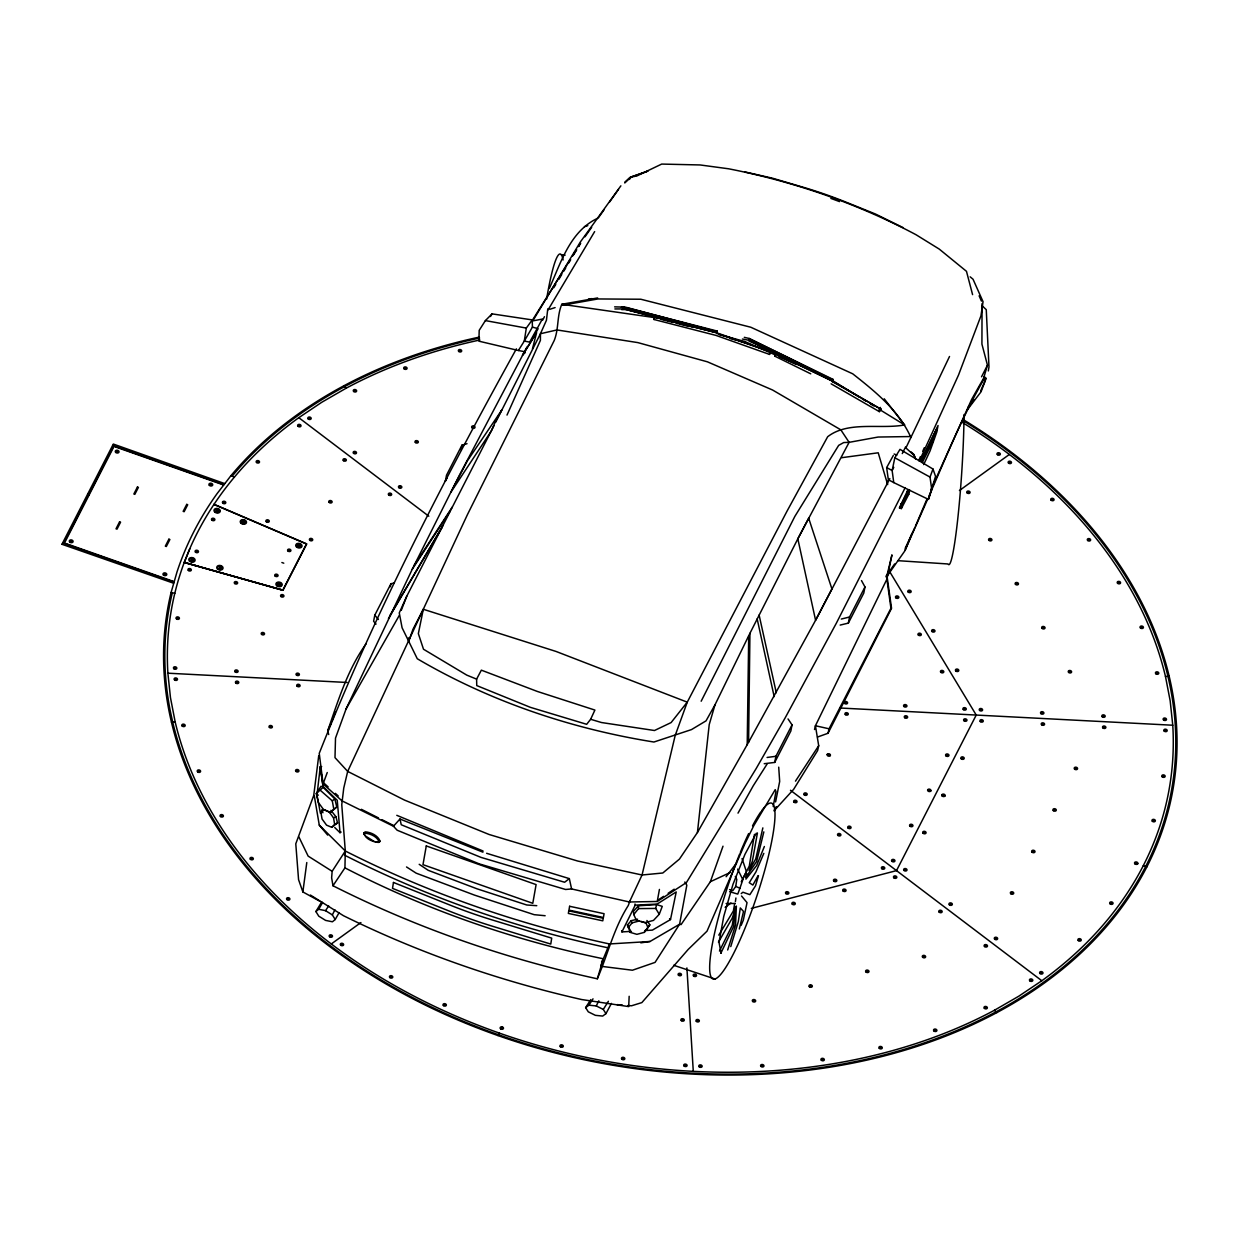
<?xml version="1.0" encoding="UTF-8"?>
<svg xmlns="http://www.w3.org/2000/svg" width="1239" height="1239" viewBox="0 0 1239 1239"><rect width="100%" height="100%" fill="white"/><g stroke="black" fill="none" stroke-linecap="round" stroke-linejoin="round"><path stroke-width="1.5" d="M982.062 303.57L981.923 344.117L987.468 365.195L981.536 376.795M526.978 346.966L458.879 476.225L412.246 569.274L346.115 708.863L335.506 738.088L334.995 757.649L347.679 771.401L404.534 800.1L489.08 834.482L577.653 861.028L642.05 874.997L662.803 872.999L679.421 859.123L697.433 832.5L748.588 742.207L749.936 633.315L797.823 538.826L849.118 442.338L878.126 437.042L910.65 436.546M747.21 744.747L748.712 635.762L749.936 633.315M629.164 996.295L628.7 1006.595L581.695 999.548C499.379 980.916 419.2 953.054 343.482 915.714L310.4 895.038M987.468 365.195L983.611 378.22L971.608 399.469L930.783 490.055M597.632 297.949L561.794 304.283C556.822 315.883 558.928 328.908 554.22 340.508L467.49 514.51L347.679 771.401L343.745 788.128L341.763 804.653L345.294 850.992L332.145 871.296L331.634 877.816L332.981 885.761C416.691 928.026 505.729 958.893 597.322 978.795C607.869 954.402 613.77 928.274 628.297 905.477L629.908 900.954L629.412 901.992L571.597 888.952L565.573 889.478L479.307 863.893L397.161 830.223L393.444 826.258L341.979 800.843L323.085 783.884L319.244 753.343C374.534 613.63 443.701 480.128 516.4 348.84M735.486 906.669L733.72 926.183L720.866 953.209M697.433 832.5L709.219 724.598L714.996 704.821L748.712 635.762M317.199 793.27L320.282 766.678L321.675 766.6M319.708 901.171L302.874 891.941L306.792 862.545M547.777 308.852L546.43 320.312L540.452 333.725L495.646 422.313M318.733 755.651L313.73 795.484L295.78 843.805L298.568 879.675L302.874 891.941M653.991 319.492L654.3 317.107L716.7 332.78L770.41 351.721L769.543 354.416L715.925 335.382L653.991 319.492L654.3 317.107M735.393 901.636L735.92 897.981M729.601 889.587L732.822 890.624L735.765 886.396L736.787 879.458L735.285 876.469M532.243 319.91L526.312 328.087L524.298 341.066L518.398 350.498L478.889 341.174L479.199 330.333L485.394 320.591L492.069 313.87L532.243 319.91L532.414 327.096L524.298 341.066L530.648 342.305L524.67 351.721L518.398 350.498M746.792 873.743L745.94 879.117L756.657 865.55L764.37 846.5M754.458 834.374L749.301 866.015L742.626 879.179M988.319 370.941L988.985 366.93L986.259 309.657L982.155 305.801M734.681 903.541L733.38 910.975L718.775 935.12M757.432 832.933L752.383 861.12L749.006 870.49L755.682 859.123L762.852 827.884M884.228 398.803L904.609 424.931C880.325 429.515 848.266 420.641 827.667 436.732L787.028 511.149L687.258 702.157L675.193 735.439L642.05 874.997L629.412 901.992L657.243 901.481L659.427 889.432M614.869 308.945L623.542 308.914L623.883 307.102L717.195 331.061L716.808 333.415L768.629 351.117M394.296 583.011L390.951 583.724L374.798 615.133L373.605 621.266L376.037 624.115M390.347 586.79L390.951 583.724M461.078 449.742L461.977 445.142L467.026 443.686M764.215 763.704L774.716 762.419L775.908 756.286L792.046 724.877L788.035 718.93M792.046 724.877L790.854 731.01L774.716 762.419M840.166 625.076L848.343 623.124L849.536 617.007L864.977 586.961L861.477 580.549M864.977 586.961L863.784 593.094L848.343 623.124M908.806 494.268L909.612 490.195L908.001 489.637L899.468 507.944L901.326 508.594L908.806 494.268L906.747 493.556L908.001 489.637M590.631 719.286L601.457 722.523L654.471 730.514L671.12 722.569L687.258 702.157L556.094 651.466L423.304 609.278L418.348 633.625L423.506 649.236L466.762 675.116L476.597 679.127L476.752 685.585L530.338 707.33L586.682 724.304L590.631 719.286L594.906 710.071L537.308 691.439L481.352 670.16L476.597 679.127M332.981 885.761L344.938 867.858L345.294 850.992L319.275 825.097L314.241 795.515M901.326 508.594L902.178 504.381L909.612 490.195M644.745 930.566L652.38 930.117L670.5 919.57L676.215 891.941L657.104 904.083L635.22 905.136L621.916 931.914L631.456 931.356M814.519 729.508L815.432 725.744L886.892 579.217L891.956 554.871L886.938 575.593L891.553 608.287L828.024 733.271L817.508 737.035M894.837 457.764L892.142 470.51L893.753 482.591L928.429 499.379L931.759 489.606L930.024 477.077L932.982 469.039L900.01 449.339L894.837 457.764L930.024 477.077M769.543 354.416L770.286 351.102M886.892 579.217L890.934 608.287L829.046 728.795L815.432 725.744L818.7 745.739L817.601 750.617L793.657 789.32L774.669 810.105L776.466 806.713M828.024 733.271L829.046 728.795M739.311 928.971L743.508 911.455L740.303 907.939L738.32 921.568L730.762 946.581M659.256 914.274L655.694 908.435L656.624 904.609L662.261 906.359L659.256 914.274L653.495 920.391L644.992 922.652L636.412 920.329L633.749 914.537L633.392 911.362L638.379 905.786L656.624 904.609M763.828 831.88L756.58 861.601L745.893 877.197M773.198 806.496L775.955 791.535L775.227 789.661L753.792 825.623L744.871 843.805L707.02 931.17L688.172 949.461L641.848 1002.599L631.518 1005.789L627.894 1005.495M775.599 801.896L779.672 781.484L778.712 767.158M532.46 348.84L536.626 332.594L522.455 355.175L525.228 352.619M963.4 419.711A510.7 370.446 10.4 0 1 1122.41 906.483A510.7 370.446 10.4 0 1 510.654 1039.893A510.7 370.446 10.4 0 1 171.09 592.49L177.069 571.737A518.645 376.207 10.4 0 1 217.088 493.618L230.965 475.652A510.7 370.446 10.4 0 1 479.168 337.132M716.808 333.415L717.195 331.061M758.5 875.71L755.496 885.854L749.874 894.651L742.873 892.219L741.232 893.613M810.755 373.822L775.103 356.305L775.784 354.013L832.221 380.993L880.96 409.195L879.349 411.642L831.121 383.827M597.322 978.795L603.331 958.785L609.464 943.948L650.026 941.485L679.576 924.232L681.063 924.604L710.381 881.703L723.003 846.191M928.429 499.379L935.553 476.365L932.982 469.039M281.888 562.521L283.777 563.187M964.221 708.832L965.289 708.987L964.314 708.398M727.68 949.988L735.563 925.006L736.369 906.065L733.736 910.82M328.722 734.526L327.669 730.933C338.061 700.98 347.478 669.695 366.186 643.676M729.647 891.677L737.763 894.093L739.915 888.255L742.858 879.705L737.639 869.112M323.085 783.884L327.251 772.532M600.714 965.924L603.331 958.785C513.658 940.231 426.293 909.968 344.938 867.858M996.822 1012.619L994.406 1010.281A506.89 367.689 10.4 0 1 175.179 721.996L170.455 697.588L167.885 673.195A506.89 367.689 10.4 0 1 184.224 562.506L190.357 547.406A506.89 367.689 10.4 0 1 298.8 417.682L321.768 402.272L346.239 388.148A506.89 367.689 10.4 0 1 479.88 339.982M332.098 720.804L335.444 711.867M330.937 810.337L335.97 816.78L337.535 822.959L331.773 827.342L326.554 825.143L322.063 819.025L320.932 812.552L322.063 809.532L322.914 812.769M401.281 610.285L406.717 596.331L493.912 425.767M187.244 563.296L282.848 590.043L306.451 543.983L213.944 504.459M189.753 548.8L184.286 562.32L186.702 563.002M905.213 550.162L912.043 533.359M742.409 339.021L748.557 340.198L749.239 338.495L833.057 379.397L832.453 381.674L880.96 409.195M549.28 288.486C560.818 262.807 570.002 231.352 597.477 218.343M741.108 925.456L743.307 920.205L747.04 902.642L741.542 896.014M915.389 526.374L927.175 498.543M928.971 496.08C946.348 456.726 962.254 416.474 983.936 379.242L984.029 377.647L986.043 378.685L981.025 391.818L967.38 409.737M927.484 499.565L904.702 551.092L886.288 577.281M763.813 853.377L755.929 871.915L749.254 882.71L752.863 885.064L758.129 875.601M879.349 411.642L880.697 408.529M918.904 460.149L920.438 456.602M922.745 451.306L924.279 447.759M327.669 730.933L331.355 722.492M980.715 390.796L985.067 380.869L985.733 377.678L983.72 376.625M506.999 415.08L540.405 340.4L540.452 333.725L556.977 329.946L637.868 342.614L707.407 361.819L772.563 390.006L840.816 429.825L849.118 442.338L843.713 442.555L838.679 445.359L794.865 516.384L701.166 701.212M406.717 596.331L399.268 612.902L402.086 627.77L417.28 658.745C489.792 701.367 570.993 728.749 653.929 742.022L691.47 729.601L706.029 720.866L714.996 704.821M919.276 461.187L958.506 375.076L980.947 315.868L983.054 301.697L973.033 279.224L970.168 276.839M921.336 461.404L938.031 425.519L936.823 431.993L930.04 450.981L923.674 464.61M905.167 548.381L914.599 528.077M915.358 458.554L914.196 455.472L905.91 447.929L949.523 356.476M773.91 810.802L775.568 807.363M719.472 951.072L732.249 925.285L734.495 911.517L732.094 918.424L718.45 942.136M748.588 742.207L815.587 620.29L889.834 478.579M902.271 453.582L905.585 446.923M920.995 460.397L936.932 428.462M921.429 460.939L936.529 430.676M921.847 462.054L933.509 438.668M922.265 462.596L933.091 440.883M741.247 881.843L746.405 871.652L742.053 858.581M321.784 901.806L315.899 911.548L318.764 916.163L325.609 920.407L332.424 921.785L335.211 919.508L332.346 914.893L334.933 909.798M899.468 507.944L905.941 495.151M637.589 919.183L631.224 920.67L627.43 924.975L630.264 932.378L636.892 934.345L644.234 932.394L649.84 924.867L646.928 920.484M905.182 487.67L836.418 623.062L785.34 717.551L756.208 768.49L686.437 882.555L657.243 901.481M61.95 544.277L113.338 444.058L224.615 483.566M63.669 543.255L113.616 445.792M173.568 583.213L61.981 544.293M184.224 562.506L283.003 590.291L306.761 543.921L214.053 504.304M497.97 1035.572L499.255 1033.063M501.253 1029.16L502.384 1026.961M611.431 1003.389L605.964 1013.626L602.681 1016.073L595.37 1015.33L588.293 1011.829L585.629 1007.632L588.912 1005.185L596.238 1005.929L598.84 1000.818M461.977 445.142L446.52 475.187L445.328 481.305L447.047 477.975M893.784 467.351L892.142 470.51L886.659 467.583L893.304 455.518M423.304 609.278L412.974 629.288L408.622 641.632L408.467 637.868M832.453 381.674L833.057 379.397M542.667 320.111L544.479 316.688M601.534 962.192L603.331 958.785M756.27 833.243L744.933 854.383L732.961 884.414L723.746 916.426L719.007 942.368L721.144 953.24M531.485 340.802L538.098 328.707L532.414 327.096M529.688 342.057L542.341 319.089L533.777 320.7M738.01 813.14L753.204 785.867L767.235 763.797M775.103 356.305L775.784 354.013M335.211 919.508L338.928 912.942M346.115 708.863L399.237 615.52M315.899 911.548L318.686 909.271L322.512 902.658M389.727 615.922L443.066 525.321M388.442 618.493L441.843 527.768M490.489 316.518L492.069 313.87M548.087 309.858L594.643 231.6M532.6 321.18L580.332 242.008L620.878 185.835M553.771 287.727L555.769 284.428M558.743 279.487L561.732 274.531M563.714 271.233L565.712 267.934M568.686 262.993L570.683 259.694M573.672 254.738L576.646 249.798M578.644 246.499L580.626 243.2L578.551 246.468M605.964 1013.626L603.3 1009.429L608.38 1001.267M532.414 320.22L570.343 259.57M572.387 256.303L576.491 249.751M585.629 1007.632L590.771 999.61M588.912 1005.185L593.016 998.835M412.246 569.274L450.299 510.902M316.27 793.58L321.04 786.269L323.209 787.292L334.871 798.969L336.76 806.976L330.132 812.536L323.503 809.516L318.346 802.454L316.27 793.58L323.209 787.292M414.229 565.309L452.25 507.092M795.484 781.143L818.7 745.739M644.234 932.394L649.84 924.867M318.686 909.271L325.501 910.65L328.676 905.926M726.131 876.716L736.477 863.118M885.962 576.274L894.635 563.946M584.978 236.804L591.669 227.326M598.375 217.847L603.966 209.933M609.557 202.034L618.493 189.397M629.397 179.454L631.224 176.945L647.501 171.199M795.175 801.215L795.996 801.71L795.221 800.967M968.201 407.228L973.885 399.763M628.25 927.639L632.014 922.9L639.355 920.933M633.749 914.537L638.565 908.605L638.379 905.786M232.065 476.21L239.576 467.537A509.43 369.532 10.4 0 1 479.632 338.03M393.444 826.258L399.965 819.025L482.931 852.169M320.932 812.552L323.813 809.532L329.016 811.731L333.523 817.848L334.654 824.322L331.773 827.342M330.132 812.536L336.76 806.976M624.766 182.985L631.224 176.945L634.74 176.418M624.75 182.226L629.908 177.409L647.92 171.137M380.141 841.296L377.74 842.319C372.335 841.637 365.118 838.88 363.879 832.964L365.226 831.849C371.111 832.283 377.972 835.535 380.141 841.296L378.809 842.412L375.649 842.117M571.597 888.952L569.336 878.621L564.612 882.245L480.949 857.373L401.25 824.756L399.965 819.025M725.156 907.32L730.964 903.03M364.065 834.064L365.273 833.181C370.523 833.754 376.687 836.387 378.948 841.436M400.398 487.19L400.29 486.71M331.278 943.963L360.921 922.559M959.435 490.52L1009.351 454.465M909.349 591.142L910.169 591.638L909.395 590.91M333.756 808.959L332.284 800.828L334.871 798.969M659.009 899.437L663.577 896.355M668.131 893.273L674.202 889.184M962.703 422.685A506.89 367.689 10.4 0 1 1165.465 676.432L1170.174 700.84L1172.76 725.233A506.89 367.689 10.4 0 1 1041.829 980.746L1018.861 996.156L994.406 1010.281M334.762 827.528L340.013 832.701L341.112 832.035M636.227 176.263L661.688 164.075L700.174 164.957L728.656 168.798C793.75 181.529 857.481 203.552 916.055 234.744L939.239 249.085L966.482 271.326L972.584 294.634M334.654 824.322L337.535 822.959M117.302 452.142L116.977 451.135M117.457 452.08L117.055 451.104M71.366 541.799L70.53 541.025L71.506 541.737M164.291 573.967L165.422 574.602M165.561 574.54L164.229 574.06M220.015 568.391L220.604 567.416L219.318 568.112M298.088 545.346L299.699 545.981L298.15 545.656M278.605 583.894L279.859 584.7L278.248 584.065M710.381 881.703L730.112 872.55M333.523 817.848L335.97 816.78M459.87 350.498L460.676 350.993L459.901 350.25M213.34 519.73C211.915 518.196 214.099 521.139 213.247 518.955M298.584 685.787L297.763 685.291L298.537 686.034M270.551 726.457L271.356 726.952L270.582 726.209M941.965 671.383L942.771 671.879L941.996 671.135M341.809 944.211L342.63 944.707L341.856 943.963M849.226 827.125L850.031 827.621L849.257 826.878M793.44 903.246L794.261 903.742L793.487 902.999M1033.171 851.208L1033.976 851.704L1033.202 850.961M1011.984 892.715L1012.387 892.916M810.492 985.779L811.297 986.275L810.523 985.532M622.969 1058.261L623.79 1058.756L623.016 1058.013M549.837 309.285L555.103 307.582M584.467 226.644L587.797 225.637M751.314 908.373L896.509 870.63L976.224 715.058L888.673 569.986M841.312 619.051L849.536 617.007M562.103 305.305L597.941 298.955L640.811 299.234L750.788 327.235L852.711 373.806C875.431 391.725 898.802 410.465 910.959 437.553M309.44 417.992L310.075 418.612L309.378 417.76M473.36 426.836L473.097 427.563M980.947 709.467C978.562 709.916 983.332 710.567 980.792 709.219M962.564 757.85C960.179 758.299 964.949 758.949 962.409 757.602M910.975 825.004L911.703 825.917L911.145 824.973M640.811 942.848L650.026 941.485M841.73 457.687L878.219 452.793L887.356 483.582M767.096 757.463L775.908 756.286M588.448 299.048L592.118 298.614M317.014 795.175L318.408 795.097M171.462 722.167L175.133 721.826M1165.465 676.432L1169.167 676.262M621.699 309.626L626.113 309.533L663.128 319.29M638.565 908.605L655.694 908.435M726.131 903.51L735.13 903.463M614.621 306.869L623.883 307.102M621.42 307.241L626.655 307.442L715.445 331.247M195.452 565.464L194.569 565.418M400.274 487.469L399.469 486.865L400.398 486.509M267.825 520.597L266.912 521.077L267.81 520.845M311.004 540.127L311.748 539.584L310.927 539.879M897.051 596.656L897.872 597.26L896.943 597.616M262.745 633.175C263.799 634.399 261.63 633.733 262.993 633.439M167.885 673.195L347.075 682.472M839.748 707.996L1172.76 725.233M898.229 560.694L948.098 563.977A92.615 6.784 -86.2 0 0 957.917 517.422A92.615 6.784 -86.2 0 0 964.035 414.569M536.781 905.678L526.776 904.997L476.922 888.781L428.214 870.32L419.2 864.311M616.991 1004.612L622.443 1005.061M545.145 915.729L534.164 914.676L474.552 895.131L416.18 873.17L406.516 866.959M561.298 254.785L565.108 255.172M602.712 966.497L632.417 970.23L655.059 962.393L679.576 924.232L686.824 885.188L684.842 881.998M561.794 304.283L658.42 318.144M748.914 340.973L768.614 349.956M485.394 320.591L526.312 328.087M744.794 171.896L772.424 178.184L805.691 187.987A356.166 258.362 10.4 0 1 846.779 202.453L875.431 214.006L903.045 227.589M171.09 592.49L174.807 593.295M744.283 337.333L749.239 338.495M607.683 947.742C516.446 928.228 427.641 897.439 344.442 855.111M609.464 943.948C517.933 924.248 428.833 893.334 345.294 850.992M998.417 454.403L999.284 453.784L998.448 454.155M968.201 492.719L969.068 492.1L968.232 492.472M299.095 426.061L300.008 425.581L299.11 425.813M258.068 461.342L257.201 461.961L257.96 461.558M933.556 630.388L932.626 630.883L933.602 630.697M845.695 703.21L846.609 702.714L845.648 702.9M828.999 754.52L828.086 755L829.046 754.814M177.967 617.672L177.053 618.153L177.951 617.92M236.664 670.733L235.751 671.213L236.649 670.98M895.023 877.367L895.782 876.949L894.914 877.584M1079.448 940.138L1080.207 939.72L1079.339 940.339M835.38 879.984L834.466 880.464L835.427 880.279M183.744 724.923L182.83 725.404L183.806 725.218M996.202 938.016L995.289 938.512L996.311 938.388M251.92 858.162L251.455 858.828M251.44 859.076L251.811 858.364M694.63 975.774L695.544 975.279L694.645 975.527M679.561 974.985L680.412 974.365L679.576 974.737M330.705 936.281L331.448 935.879L330.596 936.498M444.569 1005.139L445.312 1004.721L444.46 1005.34M661.765 319.507L672.777 322.295M676.448 323.224L687.459 325.996M623.542 308.914L716.7 332.78M666.83 320.251L677.934 323.178M681.636 324.153L692.74 327.081M749.13 338.588L833.274 380.125M718.945 334.499L744.624 341.437L775.908 355.19M730.267 338.479L735.765 339.966M739.435 340.957L744.933 342.444M186.733 563.017L283.003 590.291M641.012 921.429L645.968 922.916L647.997 927.655M486.617 853.299L569.336 878.621M673.66 965.274L715.151 979.042M900.784 503.886L902.178 504.381M112.625 445.451L223.825 484.573M223.531 484.96L114.003 446.427L64.49 543.038L174.018 581.587M87.659 494.175L89.239 494.733M827.203 754.427L830.331 755.527A1.673 1.208 10.4 0 0 828.473 753.746A1.673 1.208 10.4 0 0 827.497 755.651A1.673 1.208 10.4 0 0 830.331 755.527M927.717 789.801L930.83 790.9A1.688 1.224 10.4 0 0 928.971 789.104A1.688 1.224 10.4 0 0 927.996 791.024A1.688 1.224 10.4 0 0 930.845 790.9M941.903 794.788L945.032 795.887M1134.645 862.607L1137.758 863.707M1143.303 865.658L1146.849 866.913M62.693 542.899L173.878 582.036M374.271 841.575L365.66 836.124M211.42 484.341L210.165 484.341L211.497 484.805M396.79 815.324L483.071 851.023M894.124 454.001L896.804 455.131M779.393 356.724L796.785 364.374M735.765 886.396L739.915 888.255M1089.344 539.43L1088.276 539.848L1089.236 539.662M924.34 956.214L923.272 956.632L924.232 956.446M867.687 970.942L866.619 971.361L867.594 971.175M777.767 355.423L796.569 364.452M748.557 340.198L832.221 380.993M596.238 1005.929L603.3 1009.429M772.067 351.675L797.947 364.529M361.354 809.299L378.484 817.926M381.906 819.645L393.894 825.685M230.965 475.652L234.357 477.185M893.753 482.591L888.332 479.694L886.659 467.583M831.446 379.908L859.076 396.914M862.329 398.912L865.581 400.909M870.459 403.914L873.712 405.912M880.217 409.923L904.609 424.931M325.501 910.65L332.346 914.893M332.145 871.296L308.139 856.103L298.955 837.068M298.8 417.682L428.818 516.214M790.467 790.265L1041.829 980.746M320.529 790.497L332.284 800.828M323.813 783.033L328.134 786.904M335.335 793.363L338.216 795.949M911.114 451.941L913.886 454.45L915.621 459.065M669.556 918.672L670.5 919.57M343.807 385.809L346.239 388.148M323.069 786.517L320.282 766.678L323.038 786.517L337.24 800.27L340.013 832.701M319.275 825.097L327.669 835.101M374.798 615.133L378.406 619.485M627.43 924.975L629.087 927.841M979.12 295.827L981.443 301.092M363.879 832.964L364.731 835.194M631.224 920.67L632.014 922.9M759.12 615.071L776.28 692.725M757.168 618.896L774.174 696.628M635.003 904.005L635.251 905.136M621.699 930.768L621.947 931.914M316.983 795.175L320.436 813.311M887.078 480.856L887.666 484.588M629.908 929.281L630.264 932.378M686.902 967.922L693.282 1071.348M962.672 420.393A509.43 369.532 10.4 0 1 941.082 1036.826A509.43 369.532 10.4 0 1 172.701 722.105L170.332 711.217A509.43 369.532 10.4 0 1 172.329 592.753M546.6 299.172A92.615 10.299 -84.2 0 1 563.11 259.973M761.691 810.678A92.615 15.333 -71.6 0 1 762.047 879.582A92.615 15.333 -71.6 0 1 711.883 978.221A92.615 15.333 -71.6 0 1 739.668 853.996M740.318 852.401A92.615 15.333 -71.6 0 1 748.635 833.615M752.538 825.84A92.615 15.333 -71.6 0 1 760.87 811.824M830.858 198.41A387.606 281.16 10.4 0 1 839.515 201.616M393.46 882.462L392.515 888.378L449.896 911.331A446.179 323.658 10.4 0 0 490.985 925.781L550.766 944.072L551.711 938.14L491.929 919.865A404.859 293.689 10.4 0 1 450.841 905.415L393.46 882.462M568.763 910.866L568.345 913.406L602.789 920.825L603.207 918.285L568.763 910.866M569.615 906.282L568.964 910.092L603.424 917.51L604.074 913.701L569.615 906.282M426.278 845.943L422.979 864.667L532.785 903.308L536.1 884.6L426.278 845.943M188.994 569.537L190.326 569.878L188.994 569.537M196.134 551.231L197.481 551.572L196.134 551.231M223.469 502.26L224.801 502.585L223.469 502.26M174.482 667.775L175.814 668.115L174.482 667.775M175.164 678.941L176.511 679.282L175.164 678.941M235.302 582.578L236.634 582.903L235.302 582.578M198.255 770.937L199.556 771.386L198.333 770.828M236.463 682.116L237.811 682.457L236.463 682.116M275.77 575.144L277.102 575.485L275.77 575.144M288.594 550.101L289.926 550.441L288.594 550.101M281.609 595.603L282.957 595.928L281.609 595.603M221.1 815.587L222.431 815.912L221.1 815.587M354.308 390.533L355.655 390.874L354.308 390.533M329.806 501.532L331.154 501.857L329.806 501.532M344.008 459.731L345.34 460.056L344.008 459.731M354.184 452.39L355.516 452.715L354.184 452.39M297.081 674.124L298.382 674.589L297.159 674.016M404.75 367.921L406.051 368.37L404.828 367.813M296.617 770.503L297.964 770.828L296.617 770.503M389.34 494.082L390.672 494.407L389.34 494.082M416.025 441.595L417.326 442.06L416.118 441.487M287.587 898.678L288.919 899.003L287.587 898.678M390.471 976.642L391.818 976.982L390.471 976.642M501.176 1027.828L502.476 1028.293L501.253 1027.72M560.973 1045.809L562.305 1046.134L560.973 1045.809M681.946 1019.697L683.247 1020.162L682.023 1019.589M697.015 1020.487L698.362 1020.812L697.015 1020.487M684.749 1065.106L686.081 1065.432L684.749 1065.106M699.818 1065.881L701.15 1066.221L699.818 1065.881M804.854 793.905L806.202 794.245L804.854 793.905M753.343 1000.539L754.69 1000.88L753.343 1000.539M786.548 892.669L787.896 893.009L786.548 892.669M845.974 713.679L847.275 714.144L846.051 713.571M896.525 596.935L897.532 597.291L896.602 596.826M761.629 1065.494L762.976 1065.834L761.629 1065.494M838.555 834.497L839.903 834.838L838.555 834.497M918.997 634.182L920.345 634.507L918.997 634.182M843.728 890.082L845.06 890.423L843.728 890.082M904.609 705.595L905.957 705.92L904.609 705.595M905.306 716.746L906.638 717.087L905.306 716.746M821.999 1059.314L823.331 1059.655L821.999 1059.314M882.431 867.749L883.779 868.074L882.431 867.749M1009.15 462.162L1010.451 462.627L1009.243 462.054M989.605 539.461L990.937 539.786L989.605 539.461M892.607 860.408L893.908 860.857L892.684 860.3M956.462 670.067L957.762 670.516L956.539 669.958M928.615 790.11L929.916 790.575L928.708 790.002M904.671 869.546L906.003 869.886L904.671 869.546M946.627 754.969L947.974 755.294L946.627 754.969M923.736 832.329L925.037 832.778L923.829 832.221M964.639 719.828L965.94 720.277L964.716 719.72M942.817 795.113L944.118 795.562L942.894 795.004M1016.15 583.461L1017.498 583.801L1016.15 583.461M879.953 1047.435L881.285 1047.776L879.953 1047.435M980.947 720.664L982.295 721.005L980.947 720.664M1051.756 499.302L1053.057 499.751L1051.834 499.178M939.828 911.238L941.16 911.563L939.828 911.238M950.003 903.897L951.335 904.222L950.003 903.897M1042.711 627.476L1044.059 627.801L1042.711 627.476M934.578 1030.058L935.925 1030.383L934.578 1030.058M1041.565 712.673L1042.897 713.014L1041.565 712.673M1042.247 723.839L1043.594 724.18L1042.247 723.839M985.16 945.589L986.461 946.038L985.237 945.481M1069.272 671.476L1070.604 671.817L1069.272 671.476M985.02 1007.431L986.368 1007.772L985.02 1007.431M1118.244 582.392L1119.576 582.717L1118.244 582.392M1053.955 809.717L1055.303 810.043L1053.955 809.717M1075.235 768.18L1076.583 768.521L1075.235 768.18M1102.865 715.848L1104.212 716.188L1102.865 715.848M1103.562 727.014L1104.894 727.355L1103.562 727.014M1030.476 979.941L1031.824 980.266L1030.476 979.941M1141.088 627.042L1142.42 627.368L1141.088 627.042M1040.652 972.6L1041.984 972.925L1040.652 972.6M1156.467 672.823L1157.768 673.288L1156.56 672.715M1164.164 719.023L1165.512 719.363L1164.164 719.023M1110.717 902.906L1112.064 903.231L1110.717 902.906M1164.861 730.189L1166.193 730.514L1164.861 730.189M1135.544 862.933L1136.844 863.397L1135.636 862.824M1162.832 775.893L1164.164 776.218L1162.832 775.893M1153.013 820.373L1154.345 820.698L1153.013 820.373M880.387 407.523L879.04 410.62L880.387 407.523M495.631 421.198L491.325 430.971L451.011 492.007L467.49 460.66L501.687 410.186L495.631 421.198M808.68 518.212L797.823 538.826L815.587 620.29L831.911 588.912L808.68 518.212M119.579 521.836L116.017 528.805L117.008 529.146L120.57 522.192L119.579 521.836M137.421 487.035L133.858 494.005L134.834 494.346L138.412 487.376L137.421 487.035M168.891 539.197L165.329 546.151L166.32 546.507L169.882 539.538L168.891 539.197M186.733 504.397L183.155 511.351L184.146 511.692L187.709 504.738L186.733 504.397M216.949 510.127L216.438 511.057L217.94 511.057L217.042 510.096M243.278 521.294L242.689 522.269L244.176 522.269L243.278 521.294M191.766 559.269L191.255 560.214L192.757 560.198L191.859 559.238M173.847 668.704A1.688 1.224 10.4 0 0 176.712 668.564A1.688 1.224 10.4 0 0 174.838 666.768A1.688 1.224 10.4 0 0 173.847 668.704M1008.531 463.076A1.673 1.208 10.4 0 0 1011.365 462.952A1.673 1.208 10.4 0 0 1009.506 461.171A1.673 1.208 10.4 0 0 1008.531 463.076M1068.638 672.405A1.688 1.224 10.4 0 0 1071.503 672.266A1.688 1.224 10.4 0 0 1069.629 670.469A1.688 1.224 10.4 0 0 1068.638 672.405M678.507 975.217A1.688 1.224 10.4 0 0 681.373 975.078A1.688 1.224 10.4 0 0 679.499 973.281A1.688 1.224 10.4 0 0 678.507 975.217M388.721 494.981A1.673 1.208 10.4 0 0 391.555 494.857A1.673 1.208 10.4 0 0 389.696 493.076A1.673 1.208 10.4 0 0 388.721 494.981M939.193 912.152A1.688 1.224 10.4 0 0 942.058 912.028A1.688 1.224 10.4 0 0 940.184 910.231A1.688 1.224 10.4 0 0 939.193 912.152M295.982 771.417A1.688 1.224 10.4 0 0 298.847 771.278A1.688 1.224 10.4 0 0 296.973 769.481A1.688 1.224 10.4 0 0 295.982 771.417M500.556 1028.742A1.673 1.208 10.4 0 0 503.39 1028.602A1.673 1.208 10.4 0 0 501.532 1026.821A1.673 1.208 10.4 0 0 500.556 1028.742M560.353 1046.707A1.673 1.208 10.4 0 0 563.187 1046.583A1.673 1.208 10.4 0 0 561.329 1044.802A1.673 1.208 10.4 0 0 560.353 1046.707M1140.453 627.956A1.688 1.224 10.4 0 0 1143.318 627.817A1.688 1.224 10.4 0 0 1141.444 626.02A1.688 1.224 10.4 0 0 1140.453 627.956M997.395 454.636A1.673 1.208 10.4 0 0 1000.229 454.496A1.673 1.208 10.4 0 0 998.371 452.715A1.673 1.208 10.4 0 0 997.395 454.636M942.182 796.027A1.688 1.224 10.4 0 0 945.047 795.887A1.688 1.224 10.4 0 0 943.173 794.091A1.688 1.224 10.4 0 0 942.182 796.027M1102.23 716.762A1.688 1.224 10.4 0 0 1105.095 716.638A1.688 1.224 10.4 0 0 1103.221 714.841A1.688 1.224 10.4 0 0 1102.23 716.762M984.525 946.503A1.688 1.224 10.4 0 0 987.39 946.379A1.688 1.224 10.4 0 0 985.501 944.567A1.688 1.224 10.4 0 0 984.525 946.503M297.159 546.585A2.277 1.657 10.4 0 0 301.031 546.414A2.277 1.657 10.4 0 0 298.506 543.983A2.277 1.657 10.4 0 0 297.159 546.585M1053.32 810.631A1.688 1.224 10.4 0 0 1056.186 810.492A1.688 1.224 10.4 0 0 1054.312 808.695A1.688 1.224 10.4 0 0 1053.32 810.631M693.577 975.991A1.688 1.224 10.4 0 0 696.442 975.867A1.688 1.224 10.4 0 0 694.568 974.071A1.688 1.224 10.4 0 0 693.577 975.991M261.599 634.368A1.673 1.208 10.4 0 0 264.434 634.244A1.673 1.208 10.4 0 0 262.575 632.463A1.673 1.208 10.4 0 0 261.599 634.368M933.943 1030.972A1.688 1.224 10.4 0 0 936.808 1030.833A1.688 1.224 10.4 0 0 934.934 1029.036A1.688 1.224 10.4 0 0 933.943 1030.972M215.416 511.661A2.277 1.657 10.4 0 0 219.272 511.49A2.277 1.657 10.4 0 0 216.748 509.059A2.277 1.657 10.4 0 0 215.416 511.661M472.044 427.796A1.688 1.224 10.4 0 0 474.909 427.656A1.688 1.224 10.4 0 0 473.035 425.86A1.688 1.224 10.4 0 0 472.044 427.796M994.685 939.162A1.688 1.224 10.4 0 0 997.55 939.023A1.688 1.224 10.4 0 0 995.676 937.226A1.688 1.224 10.4 0 0 994.685 939.162M988.985 540.374A1.673 1.208 10.4 0 0 991.82 540.235A1.673 1.208 10.4 0 0 989.961 538.454A1.673 1.208 10.4 0 0 988.985 540.374M195.499 552.145A1.688 1.224 10.4 0 0 198.364 552.021A1.688 1.224 10.4 0 0 196.49 550.224A1.688 1.224 10.4 0 0 195.499 552.145M1074.6 769.094A1.688 1.224 10.4 0 0 1077.465 768.97A1.688 1.224 10.4 0 0 1075.591 767.173A1.688 1.224 10.4 0 0 1074.6 769.094M1041.612 724.753A1.688 1.224 10.4 0 0 1044.477 724.629A1.688 1.224 10.4 0 0 1042.603 722.833A1.688 1.224 10.4 0 0 1041.612 724.753M945.992 755.883A1.688 1.224 10.4 0 0 948.857 755.759A1.688 1.224 10.4 0 0 946.983 753.947A1.688 1.224 10.4 0 0 945.992 755.883M699.183 1066.794A1.688 1.224 10.4 0 0 702.048 1066.671A1.688 1.224 10.4 0 0 700.174 1064.874A1.688 1.224 10.4 0 0 699.183 1066.794M949.368 904.811A1.688 1.224 10.4 0 0 952.233 904.687A1.688 1.224 10.4 0 0 950.359 902.875A1.688 1.224 10.4 0 0 949.368 904.811M235.828 683.03A1.688 1.224 10.4 0 0 238.693 682.906A1.688 1.224 10.4 0 0 236.819 681.109A1.688 1.224 10.4 0 0 235.828 683.03M1134.924 863.846A1.688 1.224 10.4 0 0 1137.774 863.722A1.688 1.224 10.4 0 0 1135.9 861.926A1.688 1.224 10.4 0 0 1134.924 863.846M296.493 546.941A3.175 2.292 10.4 0 0 301.851 546.693A3.175 2.292 10.4 0 0 298.351 543.332A3.175 2.292 10.4 0 0 296.493 546.941M932.038 631.534A1.673 1.208 10.4 0 0 934.872 631.41A1.673 1.208 10.4 0 0 933.013 629.629A1.673 1.208 10.4 0 0 932.038 631.534M280.974 596.517A1.688 1.224 10.4 0 0 283.839 596.377A1.688 1.224 10.4 0 0 281.965 594.581A1.688 1.224 10.4 0 0 280.974 596.517M837.92 835.411A1.688 1.224 10.4 0 0 840.785 835.287A1.688 1.224 10.4 0 0 838.911 833.491A1.688 1.224 10.4 0 0 837.92 835.411M833.862 881.13A1.688 1.224 10.4 0 0 836.728 880.991A1.688 1.224 10.4 0 0 834.854 879.194A1.688 1.224 10.4 0 0 833.862 881.13M760.994 1066.423A1.688 1.224 10.4 0 0 763.859 1066.283A1.688 1.224 10.4 0 0 761.985 1064.487A1.688 1.224 10.4 0 0 760.994 1066.423M353.564 453.288A1.673 1.208 10.4 0 0 356.398 453.164A1.673 1.208 10.4 0 0 354.54 451.383A1.673 1.208 10.4 0 0 353.564 453.288M961.247 758.81A1.688 1.224 10.4 0 0 964.112 758.671A1.688 1.224 10.4 0 0 962.238 756.874A1.688 1.224 10.4 0 0 961.247 758.81M211.9 520.148A1.688 1.224 10.4 0 0 214.765 520.024A1.688 1.224 10.4 0 0 212.891 518.212A1.688 1.224 10.4 0 0 211.9 520.148M866.015 972.011A1.688 1.224 10.4 0 0 868.88 971.887A1.688 1.224 10.4 0 0 867.006 970.075A1.688 1.224 10.4 0 0 866.015 972.011M163.455 575.035A1.905 1.378 10.4 0 0 166.661 574.896A1.905 1.378 10.4 0 0 164.555 572.867A1.905 1.378 10.4 0 0 163.455 575.035M918.378 635.08A1.673 1.208 10.4 0 0 921.212 634.957A1.673 1.208 10.4 0 0 919.353 633.175A1.673 1.208 10.4 0 0 918.378 635.08M922.668 957.282A1.688 1.224 10.4 0 0 925.533 957.158A1.688 1.224 10.4 0 0 923.659 955.362A1.688 1.224 10.4 0 0 922.668 957.282M809.361 986.74A1.688 1.224 10.4 0 0 812.226 986.6A1.688 1.224 10.4 0 0 810.352 984.804A1.688 1.224 10.4 0 0 809.361 986.74M955.827 670.98A1.688 1.224 10.4 0 0 958.692 670.857A1.688 1.224 10.4 0 0 956.818 669.045A1.688 1.224 10.4 0 0 955.827 670.98M909.984 826.181A1.688 1.224 10.4 0 0 912.849 826.041A1.688 1.224 10.4 0 0 910.975 824.245A1.688 1.224 10.4 0 0 909.984 826.181M1029.841 980.854A1.688 1.224 10.4 0 0 1032.707 980.715A1.688 1.224 10.4 0 0 1030.833 978.918A1.688 1.224 10.4 0 0 1029.841 980.854M1155.832 673.737A1.688 1.224 10.4 0 0 1158.697 673.613A1.688 1.224 10.4 0 0 1156.823 671.817A1.688 1.224 10.4 0 0 1155.832 673.737M1162.197 776.807A1.688 1.224 10.4 0 0 1165.063 776.667A1.688 1.224 10.4 0 0 1163.189 774.871A1.688 1.224 10.4 0 0 1162.197 776.807M1032.041 852.153A1.688 1.224 10.4 0 0 1034.906 852.029A1.688 1.224 10.4 0 0 1033.032 850.233A1.688 1.224 10.4 0 0 1032.041 852.153M923.101 833.243A1.688 1.224 10.4 0 0 925.967 833.119A1.688 1.224 10.4 0 0 924.093 831.307A1.688 1.224 10.4 0 0 923.101 833.243M458.755 351.442A1.673 1.208 10.4 0 0 461.589 351.303A1.673 1.208 10.4 0 0 459.731 349.522A1.673 1.208 10.4 0 0 458.755 351.442M845.354 714.593A1.673 1.208 10.4 0 0 848.188 714.454A1.673 1.208 10.4 0 0 846.33 712.673A1.673 1.208 10.4 0 0 845.354 714.593M240.97 523.23A3.175 2.292 10.4 0 0 246.329 522.982A3.175 2.292 10.4 0 0 242.829 519.621A3.175 2.292 10.4 0 0 240.97 523.23M785.913 893.582A1.688 1.224 10.4 0 0 788.778 893.458A1.688 1.224 10.4 0 0 786.904 891.662A1.688 1.224 10.4 0 0 785.913 893.582M329.187 502.445A1.673 1.208 10.4 0 0 332.021 502.306A1.673 1.208 10.4 0 0 330.163 500.525A1.673 1.208 10.4 0 0 329.187 502.445M904.671 717.675A1.688 1.224 10.4 0 0 907.537 717.536A1.688 1.224 10.4 0 0 905.663 715.739A1.688 1.224 10.4 0 0 904.671 717.675M792.325 904.207A1.688 1.224 10.4 0 0 795.19 904.067A1.688 1.224 10.4 0 0 793.316 902.271A1.688 1.224 10.4 0 0 792.325 904.207M343.389 460.629A1.673 1.208 10.4 0 0 346.223 460.505A1.673 1.208 10.4 0 0 344.365 458.724A1.673 1.208 10.4 0 0 343.389 460.629M1015.531 584.374A1.673 1.208 10.4 0 0 1018.365 584.25A1.673 1.208 10.4 0 0 1016.522 582.469A1.673 1.208 10.4 0 0 1015.531 584.374M176.449 618.819A1.688 1.224 10.4 0 0 179.314 618.679A1.688 1.224 10.4 0 0 177.44 616.883A1.688 1.224 10.4 0 0 176.449 618.819M69.756 542.062A1.905 1.378 10.4 0 0 72.977 541.923A1.905 1.378 10.4 0 0 70.871 539.894A1.905 1.378 10.4 0 0 69.756 542.062M209.391 485.378A1.905 1.378 10.4 0 0 212.612 485.239A1.905 1.378 10.4 0 0 210.506 483.21A1.905 1.378 10.4 0 0 209.391 485.378M1110.082 903.82A1.688 1.224 10.4 0 0 1112.947 903.696A1.688 1.224 10.4 0 0 1111.073 901.884A1.688 1.224 10.4 0 0 1110.082 903.82M1152.378 821.287A1.688 1.224 10.4 0 0 1155.244 821.163A1.688 1.224 10.4 0 0 1153.37 819.351A1.688 1.224 10.4 0 0 1152.378 821.287M681.311 1020.626A1.688 1.224 10.4 0 0 684.176 1020.487A1.688 1.224 10.4 0 0 682.302 1018.69A1.688 1.224 10.4 0 0 681.311 1020.626M794.06 802.175A1.688 1.224 10.4 0 0 796.925 802.036A1.688 1.224 10.4 0 0 795.035 800.239A1.688 1.224 10.4 0 0 794.06 802.175M963.322 709.575A1.688 1.224 10.4 0 0 966.172 709.451A1.688 1.224 10.4 0 0 964.298 707.639A1.688 1.224 10.4 0 0 963.322 709.575M404.115 368.835A1.688 1.224 10.4 0 0 406.981 368.695A1.688 1.224 10.4 0 0 405.107 366.899A1.688 1.224 10.4 0 0 404.115 368.835M621.854 1059.206A1.688 1.224 10.4 0 0 624.719 1059.082A1.688 1.224 10.4 0 0 622.845 1057.285A1.688 1.224 10.4 0 0 621.854 1059.206M308.217 418.952A1.688 1.224 10.4 0 0 311.082 418.828A1.688 1.224 10.4 0 0 309.208 417.016A1.688 1.224 10.4 0 0 308.217 418.952M115.707 452.405A1.905 1.378 10.4 0 0 118.913 452.266A1.905 1.378 10.4 0 0 116.807 450.237A1.905 1.378 10.4 0 0 115.707 452.405M904.036 870.459A1.688 1.224 10.4 0 0 906.902 870.336A1.688 1.224 10.4 0 0 905.028 868.539A1.688 1.224 10.4 0 0 904.036 870.459M940.835 672.328A1.688 1.224 10.4 0 0 943.7 672.204A1.688 1.224 10.4 0 0 941.826 670.407A1.688 1.224 10.4 0 0 940.835 672.328M848.096 828.07A1.688 1.224 10.4 0 0 850.961 827.946A1.688 1.224 10.4 0 0 849.087 826.15A1.688 1.224 10.4 0 0 848.096 828.07M1040.017 973.513A1.688 1.224 10.4 0 0 1042.882 973.374A1.688 1.224 10.4 0 0 1041.008 971.577A1.688 1.224 10.4 0 0 1040.017 973.513M1010.761 893.691A1.688 1.224 10.4 0 0 1013.626 893.551A1.688 1.224 10.4 0 0 1011.752 891.755A1.688 1.224 10.4 0 0 1010.761 893.691M1051.137 500.2A1.673 1.208 10.4 0 0 1053.955 500.076A1.673 1.208 10.4 0 0 1052.112 498.295A1.673 1.208 10.4 0 0 1051.137 500.2M275.135 576.058A1.673 1.208 10.4 0 0 277.97 575.918A1.673 1.208 10.4 0 0 276.127 574.153A1.673 1.208 10.4 0 0 275.135 576.058M684.114 1066.02A1.688 1.224 10.4 0 0 686.979 1065.896A1.688 1.224 10.4 0 0 685.105 1064.084A1.688 1.224 10.4 0 0 684.114 1066.02M1087.687 540.483A1.673 1.208 10.4 0 0 1090.521 540.359A1.673 1.208 10.4 0 0 1088.663 538.578A1.673 1.208 10.4 0 0 1087.687 540.483M979.631 710.427A1.688 1.224 10.4 0 0 982.496 710.288A1.688 1.224 10.4 0 0 980.622 708.491A1.688 1.224 10.4 0 0 979.631 710.427M1164.226 731.103A1.688 1.224 10.4 0 0 1167.092 730.979A1.688 1.224 10.4 0 0 1165.202 729.182A1.688 1.224 10.4 0 0 1164.226 731.103M1078.286 940.571A1.688 1.224 10.4 0 0 1081.151 940.432A1.688 1.224 10.4 0 0 1079.277 938.635A1.688 1.224 10.4 0 0 1078.286 940.571M1102.927 727.928A1.688 1.224 10.4 0 0 1105.777 727.804A1.688 1.224 10.4 0 0 1103.903 726.008A1.688 1.224 10.4 0 0 1102.927 727.928M277.319 585.304A2.277 1.657 10.4 0 0 281.191 585.133A2.277 1.657 10.4 0 0 278.667 582.702A2.277 1.657 10.4 0 0 277.319 585.304M879.318 1048.364A1.688 1.224 10.4 0 0 882.183 1048.225A1.688 1.224 10.4 0 0 880.309 1046.428A1.688 1.224 10.4 0 0 879.318 1048.364M891.972 861.322A1.688 1.224 10.4 0 0 894.837 861.198A1.688 1.224 10.4 0 0 892.963 859.386A1.688 1.224 10.4 0 0 891.972 861.322M804.219 794.834A1.688 1.224 10.4 0 0 807.085 794.695A1.688 1.224 10.4 0 0 805.211 792.898A1.688 1.224 10.4 0 0 804.219 794.834M340.71 945.156A1.673 1.208 10.4 0 0 343.528 945.032A1.673 1.208 10.4 0 0 341.685 943.251A1.673 1.208 10.4 0 0 340.71 945.156M1040.93 713.602A1.688 1.224 10.4 0 0 1043.796 713.463A1.688 1.224 10.4 0 0 1041.922 711.666A1.688 1.224 10.4 0 0 1040.93 713.602M895.905 597.848A1.673 1.208 10.4 0 0 898.74 597.709A1.673 1.208 10.4 0 0 896.881 595.928A1.673 1.208 10.4 0 0 895.905 597.848M353.673 391.462A1.688 1.224 10.4 0 0 356.538 391.323A1.688 1.224 10.4 0 0 354.664 389.526A1.688 1.224 10.4 0 0 353.673 391.462M276.653 585.66A3.175 2.292 10.4 0 0 282.012 585.412A3.175 2.292 10.4 0 0 278.512 582.051A3.175 2.292 10.4 0 0 276.653 585.66M1042.076 628.39A1.688 1.224 10.4 0 0 1044.942 628.266A1.688 1.224 10.4 0 0 1043.068 626.454A1.688 1.224 10.4 0 0 1042.076 628.39M398.865 487.655A1.688 1.224 10.4 0 0 401.73 487.516A1.688 1.224 10.4 0 0 399.856 485.719A1.688 1.224 10.4 0 0 398.865 487.655M903.974 706.509A1.688 1.224 10.4 0 0 906.84 706.369A1.688 1.224 10.4 0 0 904.966 704.573A1.688 1.224 10.4 0 0 903.974 706.509M881.796 868.663A1.688 1.224 10.4 0 0 884.661 868.539A1.688 1.224 10.4 0 0 882.788 866.727A1.688 1.224 10.4 0 0 881.796 868.663M844.657 703.427A1.673 1.208 10.4 0 0 847.491 703.287A1.673 1.208 10.4 0 0 845.633 701.506A1.673 1.208 10.4 0 0 844.657 703.427M287.975 551.014A1.673 1.208 10.4 0 0 290.809 550.89A1.673 1.208 10.4 0 0 288.95 549.109A1.673 1.208 10.4 0 0 287.975 551.014M964.004 720.742A1.688 1.224 10.4 0 0 966.869 720.602A1.688 1.224 10.4 0 0 964.995 718.806A1.688 1.224 10.4 0 0 964.004 720.742M217.506 569.026A3.175 2.292 10.4 0 0 222.865 568.778A3.175 2.292 10.4 0 0 219.365 565.418A3.175 2.292 10.4 0 0 217.506 569.026M218.172 568.67A2.277 1.657 10.4 0 0 222.044 568.5A2.277 1.657 10.4 0 0 219.52 566.068A2.277 1.657 10.4 0 0 218.172 568.67M241.651 522.873A2.277 1.657 10.4 0 0 245.508 522.688A2.277 1.657 10.4 0 0 242.983 520.272A2.277 1.657 10.4 0 0 241.651 522.873M389.851 977.556A1.673 1.208 10.4 0 0 392.686 977.432A1.673 1.208 10.4 0 0 390.827 975.651A1.673 1.208 10.4 0 0 389.851 977.556M190.233 560.802A2.277 1.657 10.4 0 0 194.089 560.632A2.277 1.657 10.4 0 0 191.565 558.2A2.277 1.657 10.4 0 0 190.233 560.802M297.128 686.205A1.688 1.224 10.4 0 0 299.993 686.081A1.688 1.224 10.4 0 0 298.119 684.284A1.688 1.224 10.4 0 0 297.128 686.205M1163.529 719.936A1.688 1.224 10.4 0 0 1166.395 719.813A1.688 1.224 10.4 0 0 1164.521 718.016A1.688 1.224 10.4 0 0 1163.529 719.936M696.38 1021.401A1.688 1.224 10.4 0 0 699.245 1021.261A1.688 1.224 10.4 0 0 697.371 1019.465A1.688 1.224 10.4 0 0 696.38 1021.401M821.364 1060.243A1.688 1.224 10.4 0 0 824.229 1060.104A1.688 1.224 10.4 0 0 822.355 1058.307A1.688 1.224 10.4 0 0 821.364 1060.243M984.386 1008.345A1.688 1.224 10.4 0 0 987.251 1008.221A1.688 1.224 10.4 0 0 985.377 1006.424A1.688 1.224 10.4 0 0 984.386 1008.345M443.423 1005.572A1.673 1.208 10.4 0 0 446.257 1005.433A1.673 1.208 10.4 0 0 444.398 1003.652A1.673 1.208 10.4 0 0 443.423 1005.572M1117.609 583.306A1.688 1.224 10.4 0 0 1120.474 583.166A1.688 1.224 10.4 0 0 1118.6 581.37A1.688 1.224 10.4 0 0 1117.609 583.306M752.708 1001.468A1.688 1.224 10.4 0 0 755.573 1001.329A1.688 1.224 10.4 0 0 753.699 999.532A1.688 1.224 10.4 0 0 752.708 1001.468M967.163 492.936A1.673 1.208 10.4 0 0 969.998 492.812A1.673 1.208 10.4 0 0 968.155 491.031A1.673 1.208 10.4 0 0 967.163 492.936M296.462 675.038A1.673 1.208 10.4 0 0 299.296 674.914A1.673 1.208 10.4 0 0 297.437 673.133A1.673 1.208 10.4 0 0 296.462 675.038M235.147 671.879A1.688 1.224 10.4 0 0 238.012 671.739A1.688 1.224 10.4 0 0 236.138 669.943A1.688 1.224 10.4 0 0 235.147 671.879M269.421 727.401A1.688 1.224 10.4 0 0 272.286 727.278A1.688 1.224 10.4 0 0 270.412 725.481A1.688 1.224 10.4 0 0 269.421 727.401M214.734 512.017A3.175 2.292 10.4 0 0 220.093 511.769A3.175 2.292 10.4 0 0 216.593 508.408A3.175 2.292 10.4 0 0 214.734 512.017M189.552 561.174A3.175 2.292 10.4 0 0 194.91 560.926A3.175 2.292 10.4 0 0 191.41 557.55A3.175 2.292 10.4 0 0 189.552 561.174M250.402 859.293A1.673 1.208 10.4 0 0 253.236 859.169A1.673 1.208 10.4 0 0 251.393 857.388A1.673 1.208 10.4 0 0 250.402 859.293M286.968 899.591A1.673 1.208 10.4 0 0 289.802 899.452A1.673 1.208 10.4 0 0 287.944 897.671A1.673 1.208 10.4 0 0 286.968 899.591M188.359 570.467A1.688 1.224 10.4 0 0 191.224 570.327A1.688 1.224 10.4 0 0 189.335 568.531A1.688 1.224 10.4 0 0 188.359 570.467M309.796 540.297A1.673 1.208 10.4 0 0 312.631 540.173A1.673 1.208 10.4 0 0 310.772 538.392A1.673 1.208 10.4 0 0 309.796 540.297M222.834 503.173A1.688 1.224 10.4 0 0 225.699 503.034A1.688 1.224 10.4 0 0 223.825 501.237A1.688 1.224 10.4 0 0 222.834 503.173M174.529 679.87A1.688 1.224 10.4 0 0 177.394 679.731A1.688 1.224 10.4 0 0 175.52 677.934A1.688 1.224 10.4 0 0 174.529 679.87M197.62 771.851A1.688 1.224 10.4 0 0 200.486 771.727A1.688 1.224 10.4 0 0 198.612 769.915A1.688 1.224 10.4 0 0 197.62 771.851M220.465 816.501A1.673 1.208 10.4 0 0 223.299 816.362A1.673 1.208 10.4 0 0 221.456 814.581A1.673 1.208 10.4 0 0 220.465 816.501M234.667 583.492A1.688 1.224 10.4 0 0 237.532 583.352A1.688 1.224 10.4 0 0 235.658 581.556A1.688 1.224 10.4 0 0 234.667 583.492M182.226 726.069A1.688 1.224 10.4 0 0 185.091 725.93A1.688 1.224 10.4 0 0 183.217 724.134A1.688 1.224 10.4 0 0 182.226 726.069M256.55 462.488A1.688 1.224 10.4 0 0 259.416 462.364A1.688 1.224 10.4 0 0 257.542 460.567A1.688 1.224 10.4 0 0 256.55 462.488M415.406 442.509A1.673 1.208 10.4 0 0 418.24 442.385A1.673 1.208 10.4 0 0 416.397 440.604A1.673 1.208 10.4 0 0 415.406 442.509M843.093 890.996A1.688 1.224 10.4 0 0 845.958 890.872A1.688 1.224 10.4 0 0 844.084 889.075A1.688 1.224 10.4 0 0 843.093 890.996M298.041 426.293A1.688 1.224 10.4 0 0 300.907 426.17A1.688 1.224 10.4 0 0 299.033 424.358A1.688 1.224 10.4 0 0 298.041 426.293M893.861 877.801A1.688 1.224 10.4 0 0 896.726 877.677A1.688 1.224 10.4 0 0 894.852 875.88A1.688 1.224 10.4 0 0 893.861 877.801M266.308 521.743A1.688 1.224 10.4 0 0 269.173 521.604A1.688 1.224 10.4 0 0 267.299 519.807A1.688 1.224 10.4 0 0 266.308 521.743M329.559 936.715A1.673 1.208 10.4 0 0 332.393 936.591A1.673 1.208 10.4 0 0 330.534 934.81A1.673 1.208 10.4 0 0 329.559 936.715M980.312 721.578A1.688 1.224 10.4 0 0 983.177 721.454A1.688 1.224 10.4 0 0 981.303 719.658A1.688 1.224 10.4 0 0 980.312 721.578M908.233 592.087A1.673 1.208 10.4 0 0 911.068 591.963A1.673 1.208 10.4 0 0 909.225 590.182A1.673 1.208 10.4 0 0 908.233 592.087"/></g></svg>
